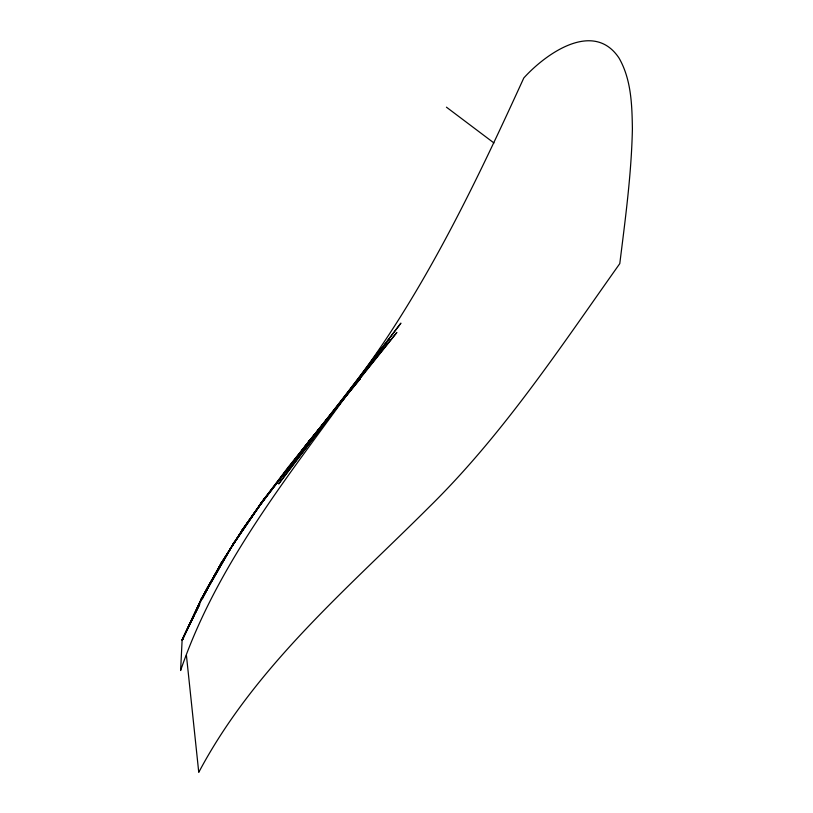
<?xml version="1.0" encoding="UTF-8"?>
<svg xmlns="http://www.w3.org/2000/svg" width="813" height="813" viewBox="0 0 813 813"><rect width="100%" height="100%" fill="white"/><g stroke="black" fill="none" stroke-linecap="round" stroke-linejoin="round"><path stroke-width="1.22" d="M193.961 615.878L182.122 640.075L180.608 670.532C220.272 554.283 301.603 460.493 370.84 361.318C432.862 273.249 479.152 175.638 523.796 77.987C545.645 53.8 593.602 19.553 619.1 58.17C631.295 79.532 632.026 104.877 632.392 128.84C631.467 174.012 625.339 218.839 619.791 263.605C560.127 347.7 503.003 434.528 429.071 507.139C346.257 589.832 254.418 667.331 198.758 772.35L186.441 655.512M182.427 638.988L201.868 598.063L222.833 560.98L201.218 599.181L182.122 640.075L199.744 604.333M202.498 598.754L206.898 589.811M195.09 613.612L199.012 605.695M204.063 595.512L208.545 586.468M219.896 567.2L205.547 592.189L234.256 542.21L262.873 500.95L231.827 546.407L262.873 500.95M221.146 565.025L234.256 542.21L207.041 588.114L182.122 640.075L201.868 598.063L201.218 599.181L221.837 562.129L243.524 528.247L265.892 496.906L242.172 530.046L220.831 563.897L200.577 600.898L221.837 562.129L220.831 563.897L243.524 528.247L242.172 530.046L264.205 498.725L310.505 439.254L333.838 410.87M262.477 501.194L240.79 532.474L264.205 498.725M380.484 348.797L278.666 483.928L313.95 437.699M353.635 385.423L400.921 323.137L299.641 455.778L353.635 385.423L305.292 446.185L260.688 504.294L310.505 439.254L305.292 446.185L326.054 420.707M315.485 435.697L389.122 339.214L283.463 474.386L328.35 418.207M289.001 467.15L259.55 505.239L287.934 467.475L327.69 418.197M329.926 416.236L331.491 414.264M333.066 412.293L396.856 332.456L329.275 416.226M327.649 418.746L339.631 404.051M342.019 401.114L360.393 378.573L341.887 401.083M335.454 408.919L337.06 406.957M446.439 107.174L493.928 142.956M182.742 638.5L183.484 639.272"/></g></svg>
